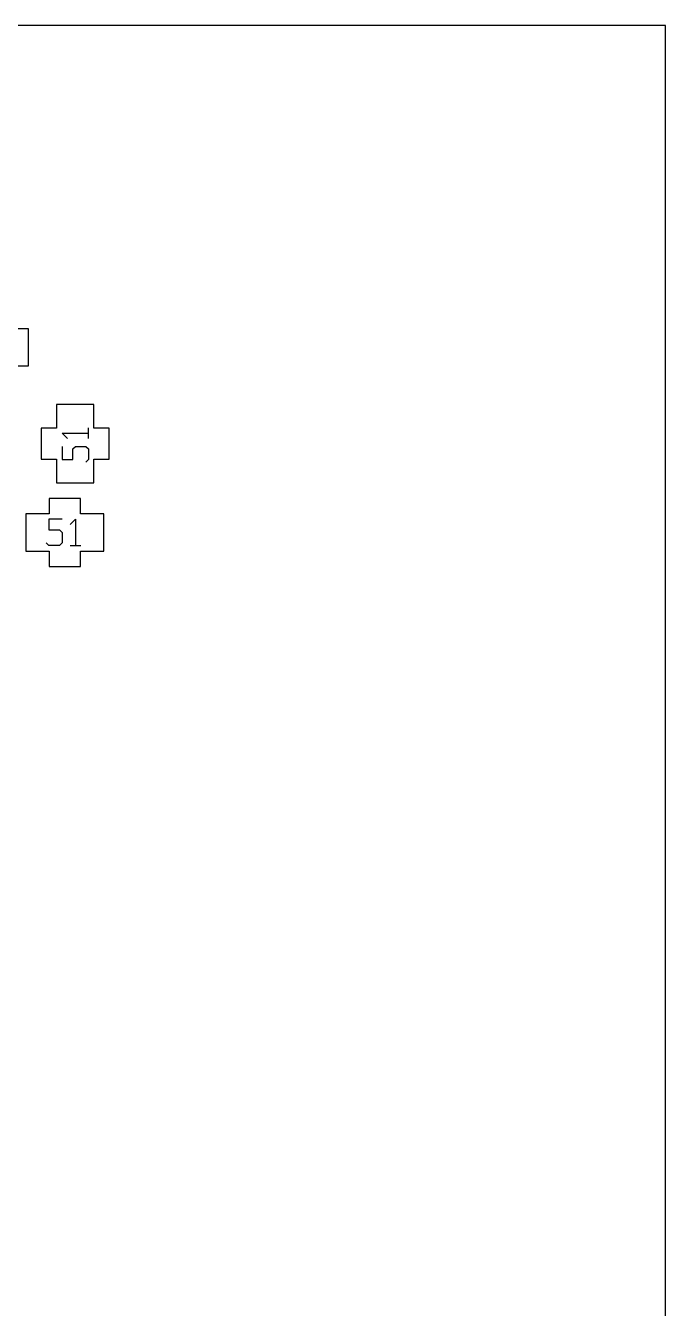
# Model space of a CAD drawing. Header units: millimetres. Extents: x 0 to 600, y 0 to 450.
# Drawn here: x 476.5 to 600, y 202.4 to 450 of the extents above; entities that cross this region are included whole.
import ezdxf

# ---------------------------------------------------------------- set-up
doc = ezdxf.new("R2010")
doc.units = ezdxf.units.MM
for name, color, linetype in [('CUT', 1, 'Continuous'), ('ENGRAVE', 5, 'Continuous'), ('SHEET', 8, 'Continuous')]:
    doc.layers.add(name, color=color, linetype=linetype)

msp = doc.modelspace()

# ---------------------------------------------------------------- linework, layer by layer
at = {"layer": 'CUT'}
for p, q in [((477.03, 391.48), (472.48, 391.48)), ((477.03, 384.3), (477.03, 391.48)), ((472.48, 384.3), (477.03, 384.3)), ((482.49, 376.84), (482.49, 372.29)), ((489.66, 376.84), (482.49, 376.84)), ((489.66, 372.29), (489.66, 376.84)), ((479.49, 372.29), (479.49, 366.29)), ((482.49, 372.29), (479.49, 372.29)), ((492.66, 372.29), (489.66, 372.29)), ((492.66, 366.29), (492.66, 372.29)), ((479.49, 366.29), (482.49, 366.29)), ((482.49, 366.29), (482.49, 361.74)), ((489.66, 361.74), (489.66, 366.29)), ((489.66, 366.29), (492.66, 366.29)), ((482.49, 361.74), (489.66, 361.74)), ((487.07, 358.74), (481.07, 358.74)), ((481.07, 358.74), (481.07, 355.74)), ((487.07, 355.74), (487.07, 358.74)), ((481.07, 355.74), (476.52, 355.74)), ((476.52, 355.74), (476.52, 348.57)), ((491.62, 355.74), (487.07, 355.74)), ((491.62, 348.57), (491.62, 355.74)), ((476.52, 348.57), (481.07, 348.57)), ((481.07, 348.57), (481.07, 345.57)), ((487.07, 348.57), (491.62, 348.57)), ((487.07, 345.57), (487.07, 348.57)), ((481.07, 345.57), (487.07, 345.57))]:
    msp.add_line(p, q, dxfattribs=at)
at = {"layer": 'ENGRAVE'}
for p, q in [((488.66, 370.31), (488.66, 372.36)), ((484.57, 370.31), (483.54, 371.34)), ((483.54, 371.34), (488.66, 371.34)), ((483.54, 368.78), (483.54, 366.22)), ((485.59, 368.27), (486.1, 368.78)), ((485.59, 366.22), (485.59, 368.27)), ((486.1, 368.78), (488.15, 368.78)), ((488.15, 368.78), (488.66, 368.27)), ((488.66, 368.27), (488.66, 366.22)), ((483.54, 366.22), (485.59, 366.22)), ((488.66, 366.22), (488.15, 365.7)), ((483.56, 354.74), (481, 354.74)), ((481, 354.74), (481, 352.69)), ((485.1, 353.72), (486.12, 354.74)), ((486.12, 354.74), (486.12, 349.62)), ((481, 352.69), (483.05, 352.69)), ((483.05, 352.69), (483.56, 352.18)), ((483.56, 352.18), (483.56, 350.13)), ((481, 349.62), (480.49, 350.13)), ((483.05, 349.62), (481, 349.62)), ((483.56, 350.13), (483.05, 349.62)), ((485.1, 349.62), (487.15, 349.62))]:
    msp.add_line(p, q, dxfattribs=at)
at = {"layer": 'SHEET'}
for p, q in [((600, 450), (0, 450)), ((600, 0), (600, 450))]:
    msp.add_line(p, q, dxfattribs=at)

doc.saveas('drawing.dxf')
